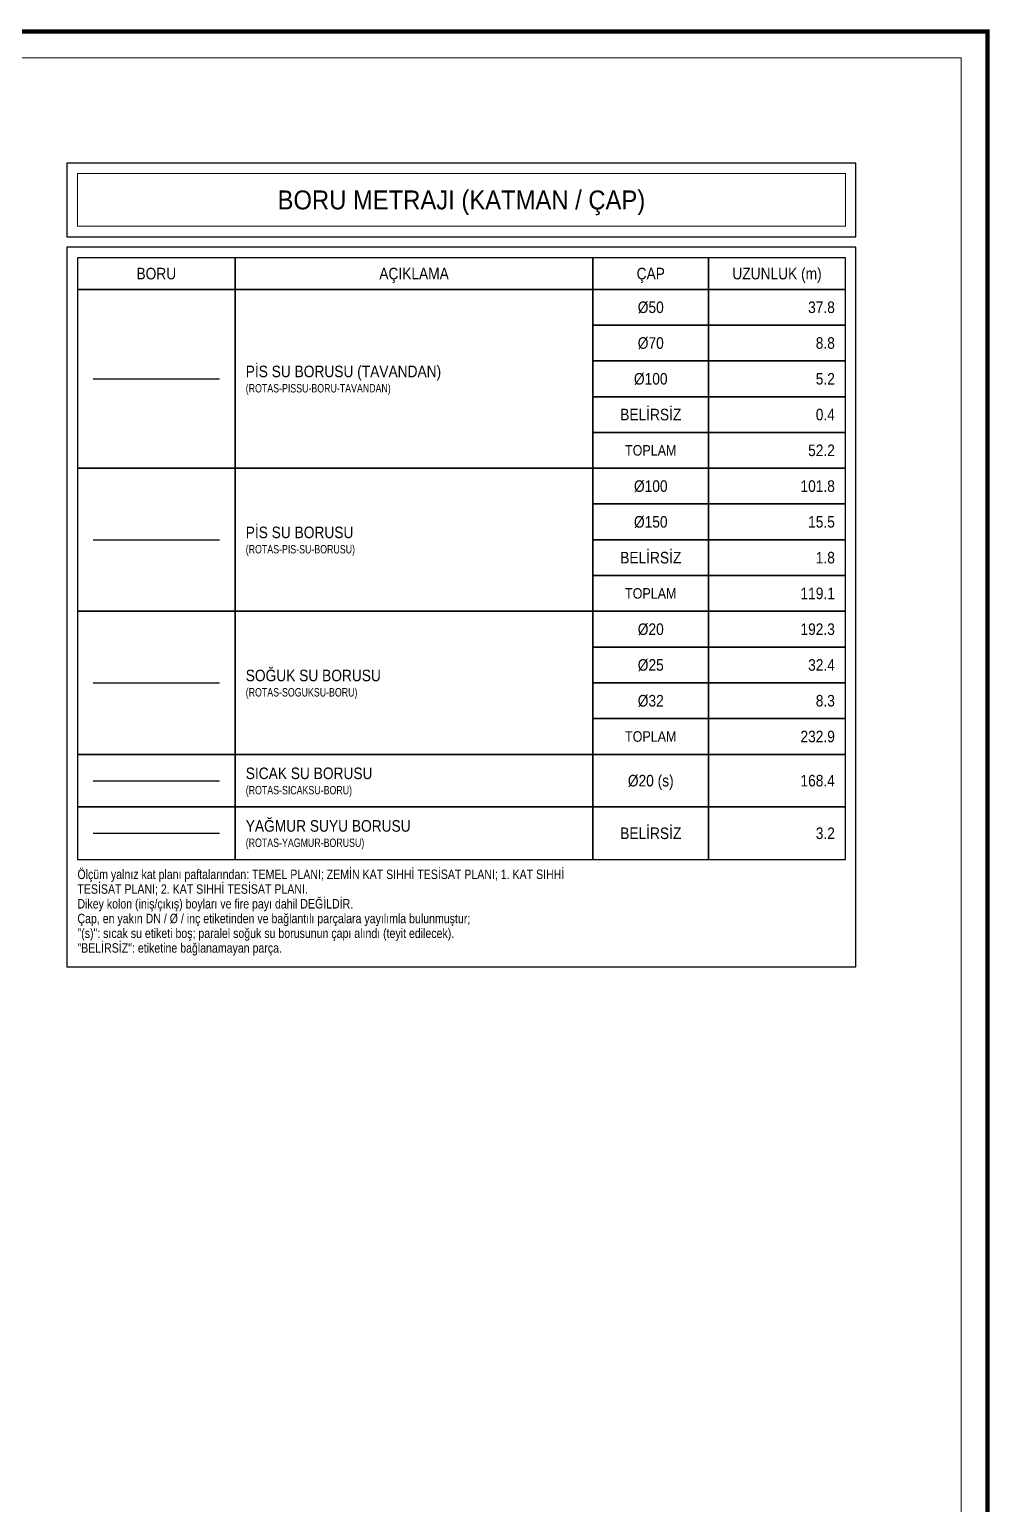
# Model space of a CAD drawing. Header units: centimetres. Extents: x -13133 to 30552, y -2 to 4552.
# Drawn here: x 29639 to 30552, y 1400 to 2802 of the extents above; entities that cross this region are included whole.
import ezdxf
from ezdxf.enums import TextEntityAlignment as Align

# ---------------------------------------------------------------- set-up
doc = ezdxf.new("R2010")
doc.units = ezdxf.units.CM
for name, pattern in [('BASMA HATTI', [31, 25, -6]), ('PIS', [38, 30, -8]), ('PISSU HATTI', [26, 20, -6]), ('YAGMUR HATTI', [36, 30, -6])]:
    doc.linetypes.add(name, pattern=pattern)
for name, color, linetype in [('ROTAS-LEJANT-BASLIK', 5, 'Continuous'), ('ROTAS-LEJANT-CERCEVE', 7, 'Continuous'), ('ROTAS-LEJANT-YAZI', 7, 'Continuous'), ('ROTAS-PAFTA', 7, 'CONTINUOUS'), ('ROTAS-PIS-SU-BORUSU', 6, 'PIS'), ('ROTAS-PISSU-BORU-TAVANDAN', 6, 'PISSU HATTI'), ('ROTAS-SICAKSU-BORU', 1, 'BASMA HATTI'), ('ROTAS-SOGUKSU-BORU', 5, 'CONTINUOUS'), ('ROTAS-YAGMUR-BORUSU', 3, 'YAGMUR HATTI')]:
    doc.layers.add(name, color=color, linetype=linetype)
doc.styles.add('ROTAS', font='arial.ttf')

msp = doc.modelspace()

# ---------------------------------------------------------------- linework, layer by layer
at = {"layer": 'ROTAS-LEJANT-CERCEVE'}
for points in [[(29675, 2605), (30425, 2605), (30425, 2675), (29675, 2675)], [(29675, 1911), (30425, 1911), (30425, 2595), (29675, 2595)], [(29685, 2555), (29835, 2555), (29835, 2585), (29685, 2585)], [(29835, 2555), (30175, 2555), (30175, 2585), (29835, 2585)], [(30175, 2555), (30285, 2555), (30285, 2585), (30175, 2585)], [(30285, 2555), (30415, 2555), (30415, 2585), (30285, 2585)], [(29685, 2385), (29835, 2385), (29835, 2555), (29685, 2555)], [(29835, 2385), (30175, 2385), (30175, 2555), (29835, 2555)], [(30175, 2521), (30285, 2521), (30285, 2555), (30175, 2555)], [(30285, 2521), (30415, 2521), (30415, 2555), (30285, 2555)], [(30175, 2487), (30285, 2487), (30285, 2521), (30175, 2521)], [(30285, 2487), (30415, 2487), (30415, 2521), (30285, 2521)], [(30175, 2453), (30285, 2453), (30285, 2487), (30175, 2487)], [(30285, 2453), (30415, 2453), (30415, 2487), (30285, 2487)], [(30175, 2419), (30285, 2419), (30285, 2453), (30175, 2453)], [(30285, 2419), (30415, 2419), (30415, 2453), (30285, 2453)], [(30175, 2385), (30285, 2385), (30285, 2419), (30175, 2419)], [(30285, 2385), (30415, 2385), (30415, 2419), (30285, 2419)], [(29685, 2249), (29835, 2249), (29835, 2385), (29685, 2385)], [(29835, 2249), (30175, 2249), (30175, 2385), (29835, 2385)], [(30175, 2351), (30285, 2351), (30285, 2385), (30175, 2385)], [(30285, 2351), (30415, 2351), (30415, 2385), (30285, 2385)], [(30175, 2317), (30285, 2317), (30285, 2351), (30175, 2351)], [(30285, 2317), (30415, 2317), (30415, 2351), (30285, 2351)], [(30175, 2283), (30285, 2283), (30285, 2317), (30175, 2317)], [(30285, 2283), (30415, 2283), (30415, 2317), (30285, 2317)], [(30175, 2249), (30285, 2249), (30285, 2283), (30175, 2283)], [(30285, 2249), (30415, 2249), (30415, 2283), (30285, 2283)], [(29685, 2113), (29835, 2113), (29835, 2249), (29685, 2249)], [(29835, 2113), (30175, 2113), (30175, 2249), (29835, 2249)], [(30175, 2215), (30285, 2215), (30285, 2249), (30175, 2249)], [(30285, 2215), (30415, 2215), (30415, 2249), (30285, 2249)], [(30175, 2181), (30285, 2181), (30285, 2215), (30175, 2215)], [(30285, 2181), (30415, 2181), (30415, 2215), (30285, 2215)], [(30175, 2147), (30285, 2147), (30285, 2181), (30175, 2181)], [(30285, 2147), (30415, 2147), (30415, 2181), (30285, 2181)], [(30175, 2113), (30285, 2113), (30285, 2147), (30175, 2147)], [(30285, 2113), (30415, 2113), (30415, 2147), (30285, 2147)], [(29685, 2063), (29835, 2063), (29835, 2113), (29685, 2113)], [(29835, 2063), (30175, 2063), (30175, 2113), (29835, 2113)], [(30175, 2063), (30285, 2063), (30285, 2113), (30175, 2113)], [(30285, 2063), (30415, 2063), (30415, 2113), (30285, 2113)], [(29685, 2013), (29835, 2013), (29835, 2063), (29685, 2063)], [(29835, 2013), (30175, 2013), (30175, 2063), (29835, 2063)], [(30175, 2013), (30285, 2013), (30285, 2063), (30175, 2063)], [(30285, 2013), (30415, 2013), (30415, 2063), (30285, 2063)]]:
    msp.add_lwpolyline(points, close=True, dxfattribs=at)
at = {"layer": 'ROTAS-LEJANT-CERCEVE', "const_width": 1}
msp.add_lwpolyline([(29685, 2615), (30415, 2615), (30415, 2665), (29685, 2665)], close=True, dxfattribs=at)
at = {"layer": 'ROTAS-PAFTA'}
for points, const_width in [([(28110, 0), (30550, 0), (30550, 2800), (28110, 2800)], 4), ([(28135, 25), (30525, 25), (30525, 2775), (28135, 2775)], 1)]:
    msp.add_lwpolyline(points, close=True, dxfattribs=dict(at, const_width=const_width))
at = {"layer": 'ROTAS-PIS-SU-BORUSU', "ltscale": 12}
msp.add_line((29700, 2317), (29820, 2317), dxfattribs=at)
at = {"layer": 'ROTAS-PISSU-BORU-TAVANDAN', "ltscale": 12}
msp.add_line((29700, 2470), (29820, 2470), dxfattribs=at)
at = {"layer": 'ROTAS-SICAKSU-BORU', "ltscale": 12}
msp.add_line((29700, 2088), (29820, 2088), dxfattribs=at)
at = {"layer": 'ROTAS-SOGUKSU-BORU', "ltscale": 12}
msp.add_line((29700, 2181), (29820, 2181), dxfattribs=at)
at = {"layer": 'ROTAS-YAGMUR-BORUSU', "ltscale": 12}
msp.add_line((29700, 2038), (29820, 2038), dxfattribs=at)

# ---------------------------------------------------------------- texts
at = {"layer": 'ROTAS-LEJANT-BASLIK', "style": 'ROTAS'}
for s, height, width, p in [('BORU METRAJI (KATMAN / ÇAP)', 18, 0.9, (30050, 2640)), ('TOPLAM', 10, 0.85, (30230, 2402)), ('TOPLAM', 10, 0.85, (30230, 2266)), ('TOPLAM', 10, 0.85, (30230, 2130))]:
    msp.add_text(s, height=height, dxfattribs=dict(at, width=width)).set_placement(p, align=Align.MIDDLE_CENTER)
at = {"layer": 'ROTAS-LEJANT-BASLIK', "style": 'ROTAS', "width": 0.85}
for s, p in [('52.2', (30405, 2402)), ('119.1', (30405, 2266)), ('232.9', (30405, 2130))]:
    msp.add_text(s, height=11, dxfattribs=at).set_placement(p, align=Align.MIDDLE_RIGHT)
at = {"layer": 'ROTAS-LEJANT-YAZI', "style": 'ROTAS', "width": 0.85}
for s, p in [('BORU', (29760, 2570)), ('AÇIKLAMA', (30005, 2570)), ('ÇAP', (30230, 2570)), ('UZUNLUK (m)', (30350, 2570)), ('Ø50', (30230, 2538)), ('Ø70', (30230, 2504)), ('Ø100', (30230, 2470)), ('BELİRSİZ', (30230, 2436)), ('Ø100', (30230, 2368)), ('Ø150', (30230, 2334)), ('BELİRSİZ', (30230, 2300)), ('Ø20', (30230, 2232)), ('Ø25', (30230, 2198)), ('Ø32', (30230, 2164)), ('Ø20 (s)', (30230, 2088)), ('BELİRSİZ', (30230, 2038))]:
    msp.add_text(s, height=11, dxfattribs=at).set_placement(p, align=Align.MIDDLE_CENTER)
for s, p in [('37.8', (30405, 2538)), ('8.8', (30405, 2504)), ('5.2', (30405, 2470)), ('0.4', (30405, 2436)), ('101.8', (30405, 2368)), ('15.5', (30405, 2334)), ('1.8', (30405, 2300)), ('192.3', (30405, 2232)), ('32.4', (30405, 2198)), ('8.3', (30405, 2164)), ('168.4', (30405, 2088)), ('3.2', (30405, 2038))]:
    msp.add_text(s, height=11, dxfattribs=at).set_placement(p, align=Align.MIDDLE_RIGHT)
at = {"layer": 'ROTAS-LEJANT-YAZI', "style": 'ROTAS'}
for s, height, width, p in [('PİS SU BORUSU (TAVANDAN)', 11, 0.85, (29845, 2477)), ('(ROTAS-PISSU-BORU-TAVANDAN)', 8, 0.75, (29845, 2461)), ('PİS SU BORUSU', 11, 0.85, (29845, 2324)), ('(ROTAS-PIS-SU-BORUSU)', 8, 0.75, (29845, 2308)), ('SOĞUK SU BORUSU', 11, 0.85, (29845, 2188)), ('(ROTAS-SOGUKSU-BORU)', 8, 0.75, (29845, 2172)), ('SICAK SU BORUSU', 11, 0.85, (29845, 2095)), ('(ROTAS-SICAKSU-BORU)', 8, 0.75, (29845, 2079)), ('YAĞMUR SUYU BORUSU', 11, 0.85, (29845, 2045)), ('(ROTAS-YAGMUR-BORUSU)', 8, 0.75, (29845, 2029)), ('Ölçüm yalnız kat planı paftalarından: TEMEL PLANI; ZEMİN KAT SIHHİ TESİSAT PLANI; 1. KAT SIHHİ', 9, 0.8, (29685, 1999)), ('TESİSAT PLANI; 2. KAT SIHHİ TESİSAT PLANI.', 9, 0.8, (29685, 1985)), ('Dikey kolon (iniş/çıkış) boyları ve fire payı dahil DEĞİLDİR.', 9, 0.8, (29685, 1971)), ('Çap, en yakın DN / Ø / inç etiketinden ve bağlantılı parçalara yayılımla bulunmuştur;', 9, 0.8, (29685, 1957)), ('"(s)": sıcak su etiketi boş; paralel soğuk su borusunun çapı alındı (teyit edilecek).', 9, 0.8, (29685, 1943)), ('"BELİRSİZ": etiketine bağlanamayan parça.', 9, 0.8, (29685, 1929))]:
    msp.add_text(s, height=height, dxfattribs=dict(at, width=width)).set_placement(p, align=Align.MIDDLE_LEFT)

doc.saveas('drawing.dxf')
